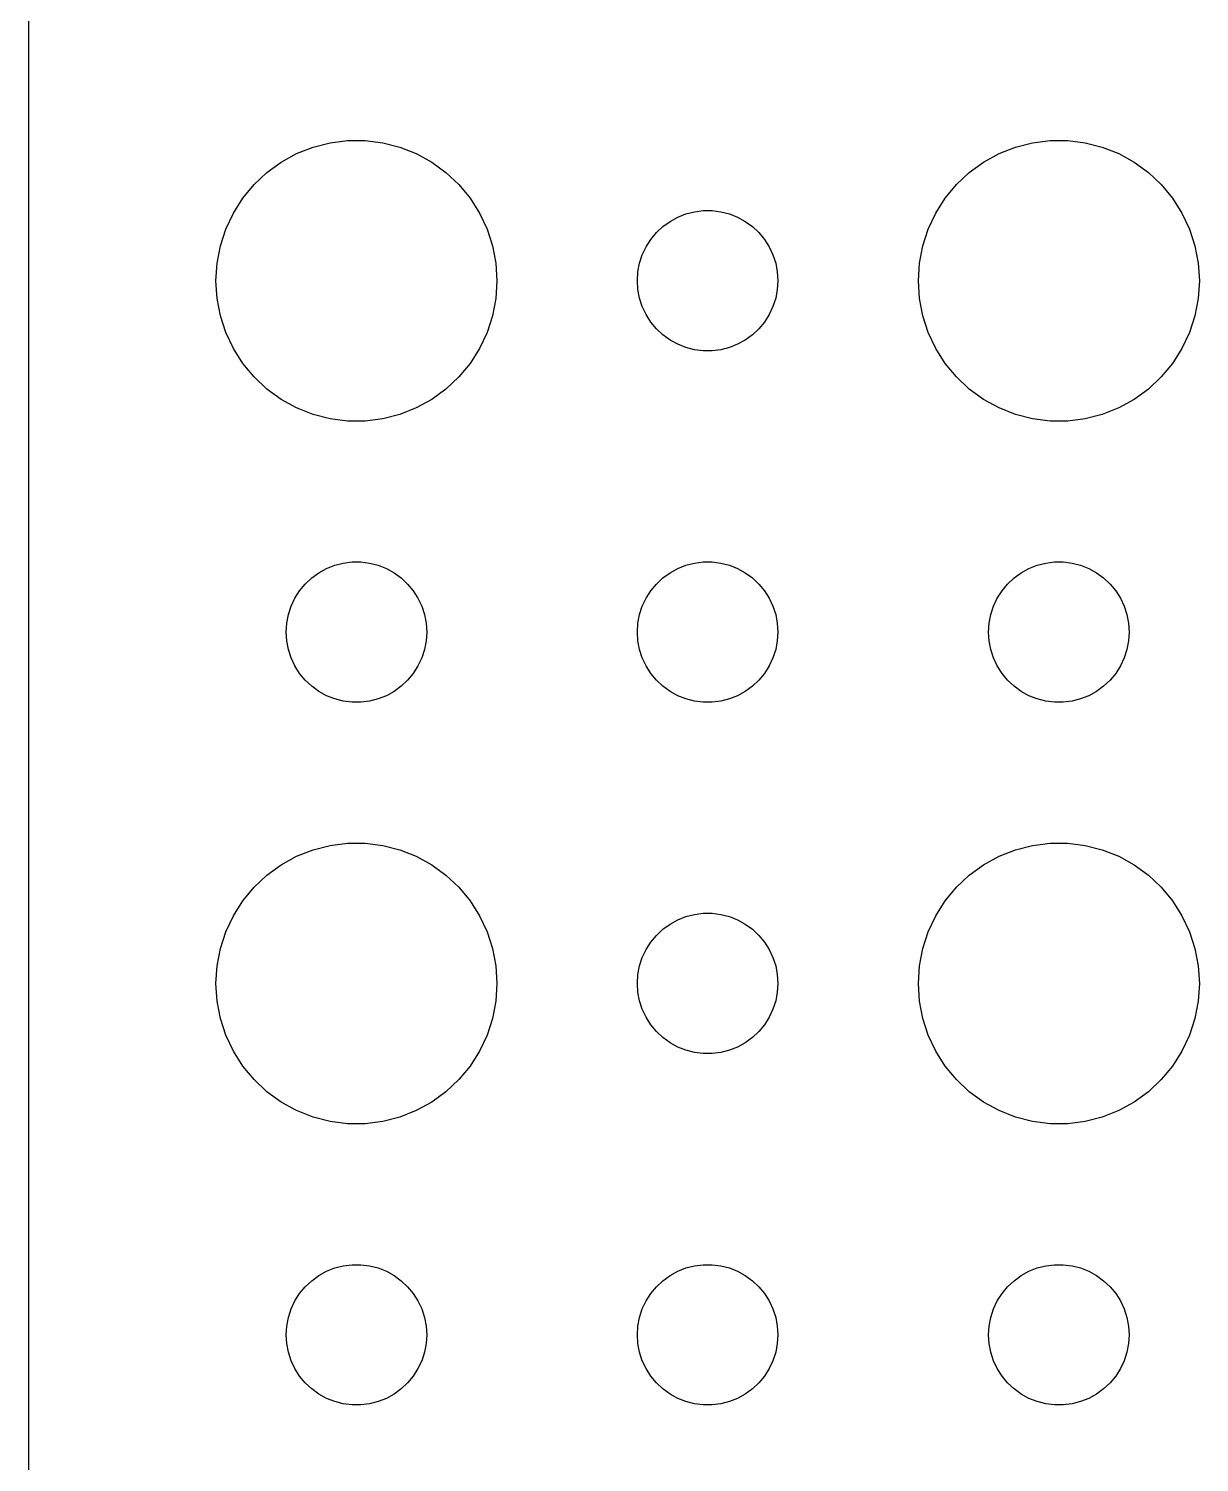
# Model space of a CAD drawing. Header units: metres. Extents: x -120 to 120, y -119 to 119.
# Drawn here: x -119.5 to -94.5, y 57.28 to 87.88 of the extents above; entities that cross this region are included whole.
import ezdxf

# ---------------------------------------------------------------- set-up
doc = ezdxf.new("R2010")
doc.units = ezdxf.units.M

msp = doc.modelspace()

# ---------------------------------------------------------------- linework, layer by layer
for p, q in [((-119.5, 114.5), (-119.5, -114.5)), ((-113.427, 85.3532), (-113.062, 85.4469)), ((-113.062, 85.4469), (-112.688, 85.4941)), ((-112.688, 85.4941), (-112.312, 85.4941)), ((-112.312, 85.4941), (-111.938, 85.4469)), ((-111.938, 85.4469), (-111.573, 85.3532)), ((-98.427, 85.3532), (-98.0621, 85.4469)), ((-98.0621, 85.4469), (-97.6884, 85.4941)), ((-97.6884, 85.4941), (-97.3116, 85.4941)), ((-97.3116, 85.4941), (-96.9379, 85.4469)), ((-96.9379, 85.4469), (-96.573, 85.3532)), ((-114.107, 85.033), (-113.777, 85.2145)), ((-113.777, 85.2145), (-113.427, 85.3532)), ((-111.573, 85.3532), (-111.223, 85.2145)), ((-111.223, 85.2145), (-110.893, 85.033)), ((-99.1075, 85.033), (-98.7773, 85.2145)), ((-98.7773, 85.2145), (-98.427, 85.3532)), ((-96.573, 85.3532), (-96.2227, 85.2145)), ((-96.2227, 85.2145), (-95.8925, 85.033)), ((-114.687, 84.5536), (-114.412, 84.8115)), ((-114.412, 84.8115), (-114.107, 85.033)), ((-110.893, 85.033), (-110.588, 84.8115)), ((-110.588, 84.8115), (-110.313, 84.5536)), ((-99.6869, 84.5536), (-99.4123, 84.8115)), ((-99.4123, 84.8115), (-99.1075, 85.033)), ((-95.8925, 85.033), (-95.5877, 84.8115)), ((-95.5877, 84.8115), (-95.3131, 84.5536)), ((-114.927, 84.2634), (-114.687, 84.5536)), ((-110.313, 84.5536), (-110.073, 84.2634)), ((-99.927, 84.2634), (-99.6869, 84.5536)), ((-95.3131, 84.5536), (-95.073, 84.2634)), ((-115.129, 83.9453), (-114.927, 84.2634)), ((-110.073, 84.2634), (-109.871, 83.9453)), ((-100.129, 83.9453), (-99.927, 84.2634)), ((-95.073, 84.2634), (-94.8711, 83.9453)), ((-115.289, 83.6044), (-115.129, 83.9453)), ((-109.871, 83.9453), (-109.711, 83.6044)), ((-105.804, 83.7665), (-105.639, 83.8572)), ((-105.639, 83.8572), (-105.464, 83.9266)), ((-105.464, 83.9266), (-105.281, 83.9734)), ((-105.281, 83.9734), (-105.094, 83.997)), ((-105.094, 83.997), (-104.906, 83.997)), ((-104.906, 83.997), (-104.719, 83.9734)), ((-104.719, 83.9734), (-104.536, 83.9266)), ((-104.536, 83.9266), (-104.361, 83.8572)), ((-104.361, 83.8572), (-104.196, 83.7665)), ((-100.289, 83.6044), (-100.129, 83.9453)), ((-94.8711, 83.9453), (-94.7107, 83.6044)), ((-115.406, 83.2461), (-115.289, 83.6044)), ((-109.711, 83.6044), (-109.594, 83.2461)), ((-106.093, 83.5268), (-105.956, 83.6558)), ((-105.956, 83.6558), (-105.804, 83.7665)), ((-104.196, 83.7665), (-104.044, 83.6558)), ((-104.044, 83.6558), (-103.907, 83.5268)), ((-100.406, 83.2461), (-100.289, 83.6044)), ((-94.7107, 83.6044), (-94.5943, 83.2461)), ((-115.476, 82.876), (-115.406, 83.2461)), ((-109.594, 83.2461), (-109.524, 82.876)), ((-106.314, 83.2226), (-106.214, 83.3817)), ((-106.214, 83.3817), (-106.093, 83.5268)), ((-103.907, 83.5268), (-103.786, 83.3817)), ((-103.786, 83.3817), (-103.686, 83.2226)), ((-100.476, 82.876), (-100.406, 83.2461)), ((-94.5943, 83.2461), (-94.5237, 82.876)), ((-106.453, 82.873), (-106.395, 83.0522)), ((-106.395, 83.0522), (-106.314, 83.2226)), ((-103.686, 83.2226), (-103.605, 83.0522)), ((-103.605, 83.0522), (-103.547, 82.873)), ((-115.5, 82.5), (-115.476, 82.876)), ((-109.524, 82.876), (-109.5, 82.5)), ((-106.5, 82.5), (-106.488, 82.688)), ((-106.488, 82.688), (-106.453, 82.873)), ((-103.547, 82.873), (-103.512, 82.688)), ((-103.512, 82.688), (-103.5, 82.5)), ((-100.5, 82.5), (-100.476, 82.876)), ((-94.5237, 82.876), (-94.5, 82.5)), ((-115.476, 82.124), (-115.5, 82.5)), ((-109.5, 82.5), (-109.524, 82.124)), ((-106.488, 82.312), (-106.5, 82.5)), ((-103.5, 82.5), (-103.512, 82.312)), ((-100.476, 82.124), (-100.5, 82.5)), ((-94.5, 82.5), (-94.5237, 82.124)), ((-115.406, 81.7539), (-115.476, 82.124)), ((-109.524, 82.124), (-109.594, 81.7539)), ((-106.453, 82.127), (-106.488, 82.312)), ((-106.395, 81.9478), (-106.453, 82.127)), ((-103.547, 82.127), (-103.605, 81.9478)), ((-103.512, 82.312), (-103.547, 82.127)), ((-100.406, 81.7539), (-100.476, 82.124)), ((-94.5237, 82.124), (-94.5943, 81.7539)), ((-115.289, 81.3956), (-115.406, 81.7539)), ((-109.594, 81.7539), (-109.711, 81.3956)), ((-106.314, 81.7774), (-106.395, 81.9478)), ((-106.214, 81.6183), (-106.314, 81.7774)), ((-103.686, 81.7774), (-103.786, 81.6183)), ((-103.605, 81.9478), (-103.686, 81.7774)), ((-100.289, 81.3956), (-100.406, 81.7539)), ((-94.5943, 81.7539), (-94.7107, 81.3956)), ((-106.093, 81.4732), (-106.214, 81.6183)), ((-105.956, 81.3442), (-106.093, 81.4732)), ((-103.907, 81.4732), (-104.044, 81.3442)), ((-103.786, 81.6183), (-103.907, 81.4732)), ((-115.129, 81.0547), (-115.289, 81.3956)), ((-109.711, 81.3956), (-109.871, 81.0547)), ((-105.804, 81.2335), (-105.956, 81.3442)), ((-105.639, 81.1428), (-105.804, 81.2335)), ((-105.464, 81.0734), (-105.639, 81.1428)), ((-104.361, 81.1428), (-104.536, 81.0734)), ((-104.196, 81.2335), (-104.361, 81.1428)), ((-104.044, 81.3442), (-104.196, 81.2335)), ((-100.129, 81.0547), (-100.289, 81.3956)), ((-94.7107, 81.3956), (-94.8711, 81.0547)), ((-114.927, 80.7366), (-115.129, 81.0547)), ((-109.871, 81.0547), (-110.073, 80.7366)), ((-105.281, 81.0266), (-105.464, 81.0734)), ((-105.094, 81.003), (-105.281, 81.0266)), ((-104.906, 81.003), (-105.094, 81.003)), ((-104.719, 81.0266), (-104.906, 81.003)), ((-104.536, 81.0734), (-104.719, 81.0266)), ((-99.927, 80.7366), (-100.129, 81.0547)), ((-94.8711, 81.0547), (-95.073, 80.7366)), ((-114.687, 80.4464), (-114.927, 80.7366)), ((-110.073, 80.7366), (-110.313, 80.4464)), ((-99.6869, 80.4464), (-99.927, 80.7366)), ((-95.073, 80.7366), (-95.3131, 80.4464)), ((-114.412, 80.1885), (-114.687, 80.4464)), ((-114.107, 79.967), (-114.412, 80.1885)), ((-110.588, 80.1885), (-110.893, 79.967)), ((-110.313, 80.4464), (-110.588, 80.1885)), ((-99.4123, 80.1885), (-99.6869, 80.4464)), ((-99.1075, 79.967), (-99.4123, 80.1885)), ((-95.5877, 80.1885), (-95.8925, 79.967)), ((-95.3131, 80.4464), (-95.5877, 80.1885)), ((-113.777, 79.7855), (-114.107, 79.967)), ((-110.893, 79.967), (-111.223, 79.7855)), ((-98.7773, 79.7855), (-99.1075, 79.967)), ((-95.8925, 79.967), (-96.2227, 79.7855)), ((-113.427, 79.6468), (-113.777, 79.7855)), ((-113.062, 79.5531), (-113.427, 79.6468)), ((-111.573, 79.6468), (-111.938, 79.5531)), ((-111.223, 79.7855), (-111.573, 79.6468)), ((-98.427, 79.6468), (-98.7773, 79.7855)), ((-98.0621, 79.5531), (-98.427, 79.6468)), ((-96.573, 79.6468), (-96.9379, 79.5531)), ((-96.2227, 79.7855), (-96.573, 79.6468)), ((-112.688, 79.5059), (-113.062, 79.5531)), ((-112.312, 79.5059), (-112.688, 79.5059)), ((-111.938, 79.5531), (-112.312, 79.5059)), ((-97.6884, 79.5059), (-98.0621, 79.5531)), ((-97.3116, 79.5059), (-97.6884, 79.5059)), ((-96.9379, 79.5531), (-97.3116, 79.5059)), ((-113.456, 76.1558), (-113.304, 76.2665)), ((-113.304, 76.2665), (-113.139, 76.3572)), ((-113.139, 76.3572), (-112.964, 76.4266)), ((-112.964, 76.4266), (-112.781, 76.4734)), ((-112.781, 76.4734), (-112.594, 76.497)), ((-112.594, 76.497), (-112.406, 76.497)), ((-112.406, 76.497), (-112.219, 76.4734)), ((-112.219, 76.4734), (-112.036, 76.4266)), ((-112.036, 76.4266), (-111.861, 76.3572)), ((-111.861, 76.3572), (-111.696, 76.2665)), ((-111.696, 76.2665), (-111.544, 76.1558)), ((-105.956, 76.1558), (-105.804, 76.2665)), ((-105.804, 76.2665), (-105.639, 76.3572)), ((-105.639, 76.3572), (-105.464, 76.4266)), ((-105.464, 76.4266), (-105.281, 76.4734)), ((-105.281, 76.4734), (-105.094, 76.497)), ((-105.094, 76.497), (-104.906, 76.497)), ((-104.906, 76.497), (-104.719, 76.4734)), ((-104.719, 76.4734), (-104.536, 76.4266)), ((-104.536, 76.4266), (-104.361, 76.3572)), ((-104.361, 76.3572), (-104.196, 76.2665)), ((-104.196, 76.2665), (-104.044, 76.1558)), ((-98.4561, 76.1558), (-98.3037, 76.2665)), ((-98.3037, 76.2665), (-98.1387, 76.3572)), ((-98.1387, 76.3572), (-97.9635, 76.4266)), ((-97.9635, 76.4266), (-97.7811, 76.4734)), ((-97.7811, 76.4734), (-97.5942, 76.497)), ((-97.5942, 76.497), (-97.4058, 76.497)), ((-97.4058, 76.497), (-97.2189, 76.4734)), ((-97.2189, 76.4734), (-97.0365, 76.4266)), ((-97.0365, 76.4266), (-96.8613, 76.3572)), ((-96.8613, 76.3572), (-96.6963, 76.2665)), ((-96.6963, 76.2665), (-96.5439, 76.1558)), ((-113.714, 75.8817), (-113.593, 76.0268)), ((-113.593, 76.0268), (-113.456, 76.1558)), ((-111.544, 76.1558), (-111.407, 76.0268)), ((-111.407, 76.0268), (-111.286, 75.8817)), ((-106.214, 75.8817), (-106.093, 76.0268)), ((-106.093, 76.0268), (-105.956, 76.1558)), ((-104.044, 76.1558), (-103.907, 76.0268)), ((-103.907, 76.0268), (-103.786, 75.8817)), ((-98.7135, 75.8817), (-98.5934, 76.0268)), ((-98.5934, 76.0268), (-98.4561, 76.1558)), ((-96.5439, 76.1558), (-96.4065, 76.0268)), ((-96.4065, 76.0268), (-96.2865, 75.8817)), ((-113.895, 75.5522), (-113.814, 75.7226)), ((-113.814, 75.7226), (-113.714, 75.8817)), ((-111.286, 75.8817), (-111.186, 75.7226)), ((-111.186, 75.7226), (-111.105, 75.5522)), ((-106.395, 75.5522), (-106.314, 75.7226)), ((-106.314, 75.7226), (-106.214, 75.8817)), ((-103.786, 75.8817), (-103.686, 75.7226)), ((-103.686, 75.7226), (-103.605, 75.5522)), ((-98.8947, 75.5522), (-98.8145, 75.7226)), ((-98.8145, 75.7226), (-98.7135, 75.8817)), ((-96.2865, 75.8817), (-96.1855, 75.7226)), ((-96.1855, 75.7226), (-96.1053, 75.5522)), ((-113.988, 75.188), (-113.953, 75.373)), ((-113.953, 75.373), (-113.895, 75.5522)), ((-111.105, 75.5522), (-111.047, 75.373)), ((-111.047, 75.373), (-111.012, 75.188)), ((-106.488, 75.188), (-106.453, 75.373)), ((-106.453, 75.373), (-106.395, 75.5522)), ((-103.605, 75.5522), (-103.547, 75.373)), ((-103.547, 75.373), (-103.512, 75.188)), ((-98.9882, 75.188), (-98.9529, 75.373)), ((-98.9529, 75.373), (-98.8947, 75.5522)), ((-96.1053, 75.5522), (-96.0471, 75.373)), ((-96.0471, 75.373), (-96.0118, 75.188)), ((-114, 75), (-113.988, 75.188)), ((-113.988, 74.812), (-114, 75)), ((-111.012, 75.188), (-111, 75)), ((-111, 75), (-111.012, 74.812)), ((-106.5, 75), (-106.488, 75.188)), ((-106.488, 74.812), (-106.5, 75)), ((-103.512, 75.188), (-103.5, 75)), ((-103.5, 75), (-103.512, 74.812)), ((-99, 75), (-98.9882, 75.188)), ((-98.9882, 74.812), (-99, 75)), ((-96.0118, 75.188), (-96, 75)), ((-96, 75), (-96.0118, 74.812)), ((-113.953, 74.627), (-113.988, 74.812)), ((-111.012, 74.812), (-111.047, 74.627)), ((-106.453, 74.627), (-106.488, 74.812)), ((-103.512, 74.812), (-103.547, 74.627)), ((-98.9529, 74.627), (-98.9882, 74.812)), ((-96.0118, 74.812), (-96.0471, 74.627)), ((-113.895, 74.4478), (-113.953, 74.627)), ((-113.814, 74.2774), (-113.895, 74.4478)), ((-111.105, 74.4478), (-111.186, 74.2774)), ((-111.047, 74.627), (-111.105, 74.4478)), ((-106.395, 74.4478), (-106.453, 74.627)), ((-106.314, 74.2774), (-106.395, 74.4478)), ((-103.605, 74.4478), (-103.686, 74.2774)), ((-103.547, 74.627), (-103.605, 74.4478)), ((-98.8947, 74.4478), (-98.9529, 74.627)), ((-98.8145, 74.2774), (-98.8947, 74.4478)), ((-96.1053, 74.4478), (-96.1855, 74.2774)), ((-96.0471, 74.627), (-96.1053, 74.4478)), ((-113.714, 74.1183), (-113.814, 74.2774)), ((-113.593, 73.9732), (-113.714, 74.1183)), ((-111.286, 74.1183), (-111.407, 73.9732)), ((-111.186, 74.2774), (-111.286, 74.1183)), ((-106.214, 74.1183), (-106.314, 74.2774)), ((-106.093, 73.9732), (-106.214, 74.1183)), ((-103.786, 74.1183), (-103.907, 73.9732)), ((-103.686, 74.2774), (-103.786, 74.1183)), ((-98.7135, 74.1183), (-98.8145, 74.2774)), ((-98.5934, 73.9732), (-98.7135, 74.1183)), ((-96.2865, 74.1183), (-96.4065, 73.9732)), ((-96.1855, 74.2774), (-96.2865, 74.1183)), ((-113.456, 73.8442), (-113.593, 73.9732)), ((-113.304, 73.7335), (-113.456, 73.8442)), ((-111.544, 73.8442), (-111.696, 73.7335)), ((-111.407, 73.9732), (-111.544, 73.8442)), ((-105.956, 73.8442), (-106.093, 73.9732)), ((-105.804, 73.7335), (-105.956, 73.8442)), ((-104.044, 73.8442), (-104.196, 73.7335)), ((-103.907, 73.9732), (-104.044, 73.8442)), ((-98.4561, 73.8442), (-98.5934, 73.9732)), ((-98.3037, 73.7335), (-98.4561, 73.8442)), ((-96.5439, 73.8442), (-96.6963, 73.7335)), ((-96.4065, 73.9732), (-96.5439, 73.8442)), ((-113.139, 73.6428), (-113.304, 73.7335)), ((-112.964, 73.5734), (-113.139, 73.6428)), ((-112.781, 73.5266), (-112.964, 73.5734)), ((-112.594, 73.503), (-112.781, 73.5266)), ((-112.406, 73.503), (-112.594, 73.503)), ((-112.219, 73.5266), (-112.406, 73.503)), ((-112.036, 73.5734), (-112.219, 73.5266)), ((-111.861, 73.6428), (-112.036, 73.5734)), ((-111.696, 73.7335), (-111.861, 73.6428)), ((-105.639, 73.6428), (-105.804, 73.7335)), ((-105.464, 73.5734), (-105.639, 73.6428)), ((-105.281, 73.5266), (-105.464, 73.5734)), ((-105.094, 73.503), (-105.281, 73.5266)), ((-104.906, 73.503), (-105.094, 73.503)), ((-104.719, 73.5266), (-104.906, 73.503)), ((-104.536, 73.5734), (-104.719, 73.5266)), ((-104.361, 73.6428), (-104.536, 73.5734)), ((-104.196, 73.7335), (-104.361, 73.6428)), ((-98.1387, 73.6428), (-98.3037, 73.7335)), ((-97.9635, 73.5734), (-98.1387, 73.6428)), ((-97.7811, 73.5266), (-97.9635, 73.5734)), ((-97.5942, 73.503), (-97.7811, 73.5266)), ((-97.4058, 73.503), (-97.5942, 73.503)), ((-97.2189, 73.5266), (-97.4058, 73.503)), ((-97.0365, 73.5734), (-97.2189, 73.5266)), ((-96.8613, 73.6428), (-97.0365, 73.5734)), ((-96.6963, 73.7335), (-96.8613, 73.6428)), ((-113.427, 70.3532), (-113.062, 70.4469)), ((-113.062, 70.4469), (-112.688, 70.4941)), ((-112.688, 70.4941), (-112.312, 70.4941)), ((-112.312, 70.4941), (-111.938, 70.4469)), ((-111.938, 70.4469), (-111.573, 70.3532)), ((-98.427, 70.3532), (-98.0621, 70.4469)), ((-98.0621, 70.4469), (-97.6884, 70.4941)), ((-97.6884, 70.4941), (-97.3116, 70.4941)), ((-97.3116, 70.4941), (-96.9379, 70.4469)), ((-96.9379, 70.4469), (-96.573, 70.3532)), ((-114.107, 70.033), (-113.777, 70.2145)), ((-113.777, 70.2145), (-113.427, 70.3532)), ((-111.573, 70.3532), (-111.223, 70.2145)), ((-111.223, 70.2145), (-110.893, 70.033)), ((-99.1075, 70.033), (-98.7773, 70.2145)), ((-98.7773, 70.2145), (-98.427, 70.3532)), ((-96.573, 70.3532), (-96.2227, 70.2145)), ((-96.2227, 70.2145), (-95.8925, 70.033)), ((-114.687, 69.5536), (-114.412, 69.8115)), ((-114.412, 69.8115), (-114.107, 70.033)), ((-110.893, 70.033), (-110.588, 69.8115)), ((-110.588, 69.8115), (-110.313, 69.5536)), ((-99.6869, 69.5536), (-99.4123, 69.8115)), ((-99.4123, 69.8115), (-99.1075, 70.033)), ((-95.8925, 70.033), (-95.5877, 69.8115)), ((-95.5877, 69.8115), (-95.3131, 69.5536)), ((-114.927, 69.2634), (-114.687, 69.5536)), ((-110.313, 69.5536), (-110.073, 69.2634)), ((-99.927, 69.2634), (-99.6869, 69.5536)), ((-95.3131, 69.5536), (-95.073, 69.2634)), ((-115.129, 68.9453), (-114.927, 69.2634)), ((-110.073, 69.2634), (-109.871, 68.9453)), ((-100.129, 68.9453), (-99.927, 69.2634)), ((-95.073, 69.2634), (-94.8711, 68.9453)), ((-115.289, 68.6044), (-115.129, 68.9453)), ((-109.871, 68.9453), (-109.711, 68.6044)), ((-105.804, 68.7665), (-105.639, 68.8572)), ((-105.639, 68.8572), (-105.464, 68.9266)), ((-105.464, 68.9266), (-105.281, 68.9734)), ((-105.281, 68.9734), (-105.094, 68.997)), ((-105.094, 68.997), (-104.906, 68.997)), ((-104.906, 68.997), (-104.719, 68.9734)), ((-104.719, 68.9734), (-104.536, 68.9266)), ((-104.536, 68.9266), (-104.361, 68.8572)), ((-104.361, 68.8572), (-104.196, 68.7665)), ((-100.289, 68.6044), (-100.129, 68.9453)), ((-94.8711, 68.9453), (-94.7107, 68.6044)), ((-115.406, 68.2461), (-115.289, 68.6044)), ((-109.711, 68.6044), (-109.594, 68.2461)), ((-106.093, 68.5268), (-105.956, 68.6558)), ((-105.956, 68.6558), (-105.804, 68.7665)), ((-104.196, 68.7665), (-104.044, 68.6558)), ((-104.044, 68.6558), (-103.907, 68.5268)), ((-100.406, 68.2461), (-100.289, 68.6044)), ((-94.7107, 68.6044), (-94.5943, 68.2461)), ((-115.476, 67.876), (-115.406, 68.2461)), ((-109.594, 68.2461), (-109.524, 67.876)), ((-106.314, 68.2226), (-106.214, 68.3817)), ((-106.214, 68.3817), (-106.093, 68.5268)), ((-103.907, 68.5268), (-103.786, 68.3817)), ((-103.786, 68.3817), (-103.686, 68.2226)), ((-100.476, 67.876), (-100.406, 68.2461)), ((-94.5943, 68.2461), (-94.5237, 67.876)), ((-106.453, 67.873), (-106.395, 68.0522)), ((-106.395, 68.0522), (-106.314, 68.2226)), ((-103.686, 68.2226), (-103.605, 68.0522)), ((-103.605, 68.0522), (-103.547, 67.873)), ((-115.5, 67.5), (-115.476, 67.876)), ((-109.524, 67.876), (-109.5, 67.5)), ((-106.5, 67.5), (-106.488, 67.688)), ((-106.488, 67.688), (-106.453, 67.873)), ((-103.547, 67.873), (-103.512, 67.688)), ((-103.512, 67.688), (-103.5, 67.5)), ((-100.5, 67.5), (-100.476, 67.876)), ((-94.5237, 67.876), (-94.5, 67.5)), ((-115.476, 67.124), (-115.5, 67.5)), ((-109.5, 67.5), (-109.524, 67.124)), ((-106.488, 67.312), (-106.5, 67.5)), ((-103.5, 67.5), (-103.512, 67.312)), ((-100.476, 67.124), (-100.5, 67.5)), ((-94.5, 67.5), (-94.5237, 67.124)), ((-115.406, 66.7539), (-115.476, 67.124)), ((-109.524, 67.124), (-109.594, 66.7539)), ((-106.453, 67.127), (-106.488, 67.312)), ((-106.395, 66.9478), (-106.453, 67.127)), ((-103.547, 67.127), (-103.605, 66.9478)), ((-103.512, 67.312), (-103.547, 67.127)), ((-100.406, 66.7539), (-100.476, 67.124)), ((-94.5237, 67.124), (-94.5943, 66.7539)), ((-115.289, 66.3956), (-115.406, 66.7539)), ((-109.594, 66.7539), (-109.711, 66.3956)), ((-106.314, 66.7774), (-106.395, 66.9478)), ((-106.214, 66.6183), (-106.314, 66.7774)), ((-103.686, 66.7774), (-103.786, 66.6183)), ((-103.605, 66.9478), (-103.686, 66.7774)), ((-100.289, 66.3956), (-100.406, 66.7539)), ((-94.5943, 66.7539), (-94.7107, 66.3956)), ((-106.093, 66.4732), (-106.214, 66.6183)), ((-105.956, 66.3442), (-106.093, 66.4732)), ((-103.907, 66.4732), (-104.044, 66.3442)), ((-103.786, 66.6183), (-103.907, 66.4732)), ((-115.129, 66.0547), (-115.289, 66.3956)), ((-109.711, 66.3956), (-109.871, 66.0547)), ((-105.804, 66.2335), (-105.956, 66.3442)), ((-105.639, 66.1428), (-105.804, 66.2335)), ((-105.464, 66.0734), (-105.639, 66.1428)), ((-104.361, 66.1428), (-104.536, 66.0734)), ((-104.196, 66.2335), (-104.361, 66.1428)), ((-104.044, 66.3442), (-104.196, 66.2335)), ((-100.129, 66.0547), (-100.289, 66.3956)), ((-94.7107, 66.3956), (-94.8711, 66.0547)), ((-114.927, 65.7366), (-115.129, 66.0547)), ((-109.871, 66.0547), (-110.073, 65.7366)), ((-105.281, 66.0266), (-105.464, 66.0734)), ((-105.094, 66.003), (-105.281, 66.0266)), ((-104.906, 66.003), (-105.094, 66.003)), ((-104.719, 66.0266), (-104.906, 66.003)), ((-104.536, 66.0734), (-104.719, 66.0266)), ((-99.927, 65.7366), (-100.129, 66.0547)), ((-94.8711, 66.0547), (-95.073, 65.7366)), ((-114.687, 65.4464), (-114.927, 65.7366)), ((-110.073, 65.7366), (-110.313, 65.4464)), ((-99.6869, 65.4464), (-99.927, 65.7366)), ((-95.073, 65.7366), (-95.3131, 65.4464)), ((-114.412, 65.1885), (-114.687, 65.4464)), ((-114.107, 64.967), (-114.412, 65.1885)), ((-110.588, 65.1885), (-110.893, 64.967)), ((-110.313, 65.4464), (-110.588, 65.1885)), ((-99.4123, 65.1885), (-99.6869, 65.4464)), ((-99.1075, 64.967), (-99.4123, 65.1885)), ((-95.5877, 65.1885), (-95.8925, 64.967)), ((-95.3131, 65.4464), (-95.5877, 65.1885)), ((-113.777, 64.7855), (-114.107, 64.967)), ((-110.893, 64.967), (-111.223, 64.7855)), ((-98.7773, 64.7855), (-99.1075, 64.967)), ((-95.8925, 64.967), (-96.2227, 64.7855)), ((-113.427, 64.6468), (-113.777, 64.7855)), ((-113.062, 64.5531), (-113.427, 64.6468)), ((-111.573, 64.6468), (-111.938, 64.5531)), ((-111.223, 64.7855), (-111.573, 64.6468)), ((-98.427, 64.6468), (-98.7773, 64.7855)), ((-98.0621, 64.5531), (-98.427, 64.6468)), ((-96.573, 64.6468), (-96.9379, 64.5531)), ((-96.2227, 64.7855), (-96.573, 64.6468)), ((-112.688, 64.5059), (-113.062, 64.5531)), ((-112.312, 64.5059), (-112.688, 64.5059)), ((-111.938, 64.5531), (-112.312, 64.5059)), ((-97.6884, 64.5059), (-98.0621, 64.5531)), ((-97.3116, 64.5059), (-97.6884, 64.5059)), ((-96.9379, 64.5531), (-97.3116, 64.5059)), ((-113.456, 61.1558), (-113.304, 61.2665)), ((-113.304, 61.2665), (-113.139, 61.3572)), ((-113.139, 61.3572), (-112.964, 61.4266)), ((-112.964, 61.4266), (-112.781, 61.4734)), ((-112.781, 61.4734), (-112.594, 61.497)), ((-112.594, 61.497), (-112.406, 61.497)), ((-112.406, 61.497), (-112.219, 61.4734)), ((-112.219, 61.4734), (-112.036, 61.4266)), ((-112.036, 61.4266), (-111.861, 61.3572)), ((-111.861, 61.3572), (-111.696, 61.2665)), ((-111.696, 61.2665), (-111.544, 61.1558)), ((-105.956, 61.1558), (-105.804, 61.2665)), ((-105.804, 61.2665), (-105.639, 61.3572)), ((-105.639, 61.3572), (-105.464, 61.4266)), ((-105.464, 61.4266), (-105.281, 61.4734)), ((-105.281, 61.4734), (-105.094, 61.497)), ((-105.094, 61.497), (-104.906, 61.497)), ((-104.906, 61.497), (-104.719, 61.4734)), ((-104.719, 61.4734), (-104.536, 61.4266)), ((-104.536, 61.4266), (-104.361, 61.3572)), ((-104.361, 61.3572), (-104.196, 61.2665)), ((-104.196, 61.2665), (-104.044, 61.1558)), ((-98.4561, 61.1558), (-98.3037, 61.2665)), ((-98.3037, 61.2665), (-98.1387, 61.3572)), ((-98.1387, 61.3572), (-97.9635, 61.4266)), ((-97.9635, 61.4266), (-97.7811, 61.4734)), ((-97.7811, 61.4734), (-97.5942, 61.497)), ((-97.5942, 61.497), (-97.4058, 61.497)), ((-97.4058, 61.497), (-97.2189, 61.4734)), ((-97.2189, 61.4734), (-97.0365, 61.4266)), ((-97.0365, 61.4266), (-96.8613, 61.3572)), ((-96.8613, 61.3572), (-96.6963, 61.2665)), ((-96.6963, 61.2665), (-96.5439, 61.1558)), ((-113.714, 60.8817), (-113.593, 61.0268)), ((-113.593, 61.0268), (-113.456, 61.1558)), ((-111.544, 61.1558), (-111.407, 61.0268)), ((-111.407, 61.0268), (-111.286, 60.8817)), ((-106.214, 60.8817), (-106.093, 61.0268)), ((-106.093, 61.0268), (-105.956, 61.1558)), ((-104.044, 61.1558), (-103.907, 61.0268)), ((-103.907, 61.0268), (-103.786, 60.8817)), ((-98.7135, 60.8817), (-98.5934, 61.0268)), ((-98.5934, 61.0268), (-98.4561, 61.1558)), ((-96.5439, 61.1558), (-96.4065, 61.0268)), ((-96.4065, 61.0268), (-96.2865, 60.8817)), ((-113.895, 60.5522), (-113.814, 60.7226)), ((-113.814, 60.7226), (-113.714, 60.8817)), ((-111.286, 60.8817), (-111.186, 60.7226)), ((-111.186, 60.7226), (-111.105, 60.5522)), ((-106.395, 60.5522), (-106.314, 60.7226)), ((-106.314, 60.7226), (-106.214, 60.8817)), ((-103.786, 60.8817), (-103.686, 60.7226)), ((-103.686, 60.7226), (-103.605, 60.5522)), ((-98.8947, 60.5522), (-98.8145, 60.7226)), ((-98.8145, 60.7226), (-98.7135, 60.8817)), ((-96.2865, 60.8817), (-96.1855, 60.7226)), ((-96.1855, 60.7226), (-96.1053, 60.5522)), ((-113.988, 60.188), (-113.953, 60.373)), ((-113.953, 60.373), (-113.895, 60.5522)), ((-111.105, 60.5522), (-111.047, 60.373)), ((-111.047, 60.373), (-111.012, 60.188)), ((-106.488, 60.188), (-106.453, 60.373)), ((-106.453, 60.373), (-106.395, 60.5522)), ((-103.605, 60.5522), (-103.547, 60.373)), ((-103.547, 60.373), (-103.512, 60.188)), ((-98.9882, 60.188), (-98.9529, 60.373)), ((-98.9529, 60.373), (-98.8947, 60.5522)), ((-96.1053, 60.5522), (-96.0471, 60.373)), ((-96.0471, 60.373), (-96.0118, 60.188)), ((-114, 60), (-113.988, 60.188)), ((-113.988, 59.812), (-114, 60)), ((-111.012, 60.188), (-111, 60)), ((-111, 60), (-111.012, 59.812)), ((-106.5, 60), (-106.488, 60.188)), ((-106.488, 59.812), (-106.5, 60)), ((-103.512, 60.188), (-103.5, 60)), ((-103.5, 60), (-103.512, 59.812)), ((-99, 60), (-98.9882, 60.188)), ((-98.9882, 59.812), (-99, 60)), ((-96.0118, 60.188), (-96, 60)), ((-96, 60), (-96.0118, 59.812)), ((-113.953, 59.627), (-113.988, 59.812)), ((-111.012, 59.812), (-111.047, 59.627)), ((-106.453, 59.627), (-106.488, 59.812)), ((-103.512, 59.812), (-103.547, 59.627)), ((-98.9529, 59.627), (-98.9882, 59.812)), ((-96.0118, 59.812), (-96.0471, 59.627)), ((-113.895, 59.4478), (-113.953, 59.627)), ((-113.814, 59.2774), (-113.895, 59.4478)), ((-111.105, 59.4478), (-111.186, 59.2774)), ((-111.047, 59.627), (-111.105, 59.4478)), ((-106.395, 59.4478), (-106.453, 59.627)), ((-106.314, 59.2774), (-106.395, 59.4478)), ((-103.605, 59.4478), (-103.686, 59.2774)), ((-103.547, 59.627), (-103.605, 59.4478)), ((-98.8947, 59.4478), (-98.9529, 59.627)), ((-98.8145, 59.2774), (-98.8947, 59.4478)), ((-96.1053, 59.4478), (-96.1855, 59.2774)), ((-96.0471, 59.627), (-96.1053, 59.4478)), ((-113.714, 59.1183), (-113.814, 59.2774)), ((-113.593, 58.9732), (-113.714, 59.1183)), ((-111.286, 59.1183), (-111.407, 58.9732)), ((-111.186, 59.2774), (-111.286, 59.1183)), ((-106.214, 59.1183), (-106.314, 59.2774)), ((-106.093, 58.9732), (-106.214, 59.1183)), ((-103.786, 59.1183), (-103.907, 58.9732)), ((-103.686, 59.2774), (-103.786, 59.1183)), ((-98.7135, 59.1183), (-98.8145, 59.2774)), ((-98.5934, 58.9732), (-98.7135, 59.1183)), ((-96.2865, 59.1183), (-96.4065, 58.9732)), ((-96.1855, 59.2774), (-96.2865, 59.1183)), ((-113.456, 58.8442), (-113.593, 58.9732)), ((-113.304, 58.7335), (-113.456, 58.8442)), ((-111.544, 58.8442), (-111.696, 58.7335)), ((-111.407, 58.9732), (-111.544, 58.8442)), ((-105.956, 58.8442), (-106.093, 58.9732)), ((-105.804, 58.7335), (-105.956, 58.8442)), ((-104.044, 58.8442), (-104.196, 58.7335)), ((-103.907, 58.9732), (-104.044, 58.8442)), ((-98.4561, 58.8442), (-98.5934, 58.9732)), ((-98.3037, 58.7335), (-98.4561, 58.8442)), ((-96.5439, 58.8442), (-96.6963, 58.7335)), ((-96.4065, 58.9732), (-96.5439, 58.8442)), ((-113.139, 58.6428), (-113.304, 58.7335)), ((-112.964, 58.5734), (-113.139, 58.6428)), ((-112.781, 58.5266), (-112.964, 58.5734)), ((-112.594, 58.503), (-112.781, 58.5266)), ((-112.406, 58.503), (-112.594, 58.503)), ((-112.219, 58.5266), (-112.406, 58.503)), ((-112.036, 58.5734), (-112.219, 58.5266)), ((-111.861, 58.6428), (-112.036, 58.5734)), ((-111.696, 58.7335), (-111.861, 58.6428)), ((-105.639, 58.6428), (-105.804, 58.7335)), ((-105.464, 58.5734), (-105.639, 58.6428)), ((-105.281, 58.5266), (-105.464, 58.5734)), ((-105.094, 58.503), (-105.281, 58.5266)), ((-104.906, 58.503), (-105.094, 58.503)), ((-104.719, 58.5266), (-104.906, 58.503)), ((-104.536, 58.5734), (-104.719, 58.5266)), ((-104.361, 58.6428), (-104.536, 58.5734)), ((-104.196, 58.7335), (-104.361, 58.6428)), ((-98.1387, 58.6428), (-98.3037, 58.7335)), ((-97.9635, 58.5734), (-98.1387, 58.6428)), ((-97.7811, 58.5266), (-97.9635, 58.5734)), ((-97.5942, 58.503), (-97.7811, 58.5266)), ((-97.4058, 58.503), (-97.5942, 58.503)), ((-97.2189, 58.5266), (-97.4058, 58.503)), ((-97.0365, 58.5734), (-97.2189, 58.5266)), ((-96.8613, 58.6428), (-97.0365, 58.5734)), ((-96.6963, 58.7335), (-96.8613, 58.6428))]:
    msp.add_line(p, q)

doc.saveas('drawing.dxf')
